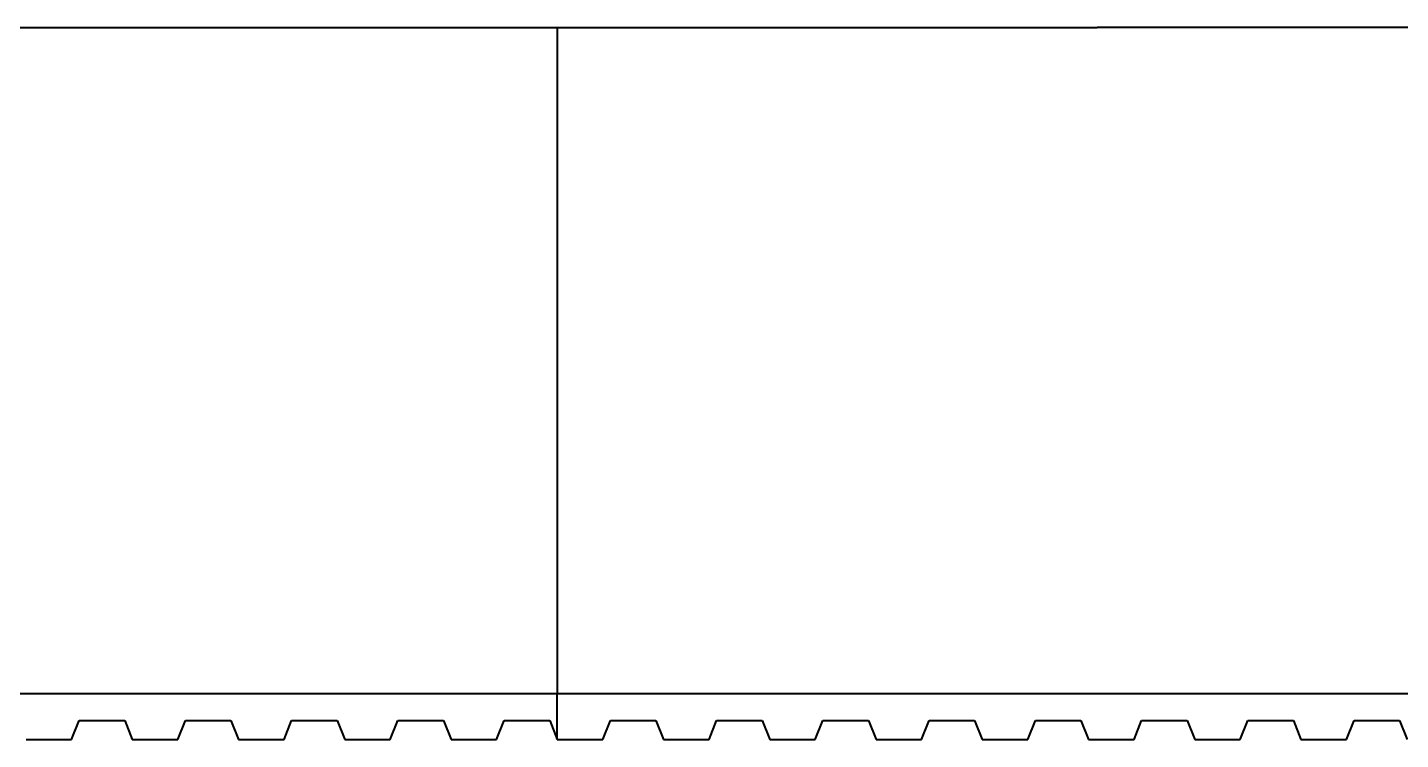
# Model space of a CAD drawing. Header units: metres. Extents: x 78 to 178, y -74 to 157.
# Drawn here: x 125.104 to 128.754, y -50.446 to -48.553 of the extents above; entities that cross this region are included whole.
import ezdxf

# ---------------------------------------------------------------- set-up
doc = ezdxf.new("R2010")
doc.units = ezdxf.units.M
doc.layers.add('Cortes', color=7, linetype='Continuous', lineweight=40)

msp = doc.modelspace()

# ---------------------------------------------------------------- linework, layer by layer
at = {"layer": 'Cortes'}
for p, q in [((125.08114, -48.55302), (125.94514, -48.55302)), ((125.94514, -48.55302), (126.40859, -48.55302)), ((126.40859, -48.55302), (127.08407, -48.55302)), ((126.5125, -48.55302), (126.5125, -50.32441)), ((127.08407, -48.55302), (127.94741, -48.55302)), ((129.51514, -48.55302), (127.94741, -48.55302)), ((126.5125, -50.32441), (123.40595, -50.32441)), ((126.5125, -50.44606), (126.5125, -50.32441)), ((129.61905, -50.32441), (126.5125, -50.32441)), ((125.22146, -50.44606), (125.24164, -50.39537)), ((125.24164, -50.39537), (125.36267, -50.39537)), ((125.36267, -50.39537), (125.38284, -50.44606)), ((125.50388, -50.44606), (125.52405, -50.39537)), ((125.52405, -50.39537), (125.64508, -50.39537)), ((125.64508, -50.39537), (125.66526, -50.44606)), ((125.78629, -50.44606), (125.80646, -50.39537)), ((125.80646, -50.39537), (125.9275, -50.39537)), ((125.9275, -50.39537), (125.94767, -50.44606)), ((126.0687, -50.44606), (126.08888, -50.39537)), ((126.08888, -50.39537), (126.20991, -50.39537)), ((126.20991, -50.39537), (126.23008, -50.44606)), ((126.35112, -50.44606), (126.37129, -50.39537)), ((126.37129, -50.39537), (126.49232, -50.39537)), ((126.49232, -50.39537), (126.5125, -50.44606)), ((126.63353, -50.44606), (126.6537, -50.39537)), ((126.6537, -50.39537), (126.77474, -50.39537)), ((126.77474, -50.39537), (126.79491, -50.44606)), ((126.91595, -50.44606), (126.93612, -50.39537)), ((126.93612, -50.39537), (127.05715, -50.39537)), ((127.05715, -50.39537), (127.07732, -50.44606)), ((127.19836, -50.44606), (127.21853, -50.39537)), ((127.21853, -50.39537), (127.33957, -50.39537)), ((127.33957, -50.39537), (127.35974, -50.44606)), ((127.48077, -50.44606), (127.50095, -50.39537)), ((127.50095, -50.39537), (127.62198, -50.39537)), ((127.62198, -50.39537), (127.64215, -50.44606)), ((127.76319, -50.44606), (127.78336, -50.39537)), ((127.78336, -50.39537), (127.90439, -50.39537)), ((127.90439, -50.39537), (127.92457, -50.44606)), ((128.0456, -50.44606), (128.06577, -50.39537)), ((128.06577, -50.39537), (128.18681, -50.39537)), ((128.18681, -50.39537), (128.20698, -50.44606)), ((128.32801, -50.44606), (128.34819, -50.39537)), ((128.34819, -50.39537), (128.46922, -50.39537)), ((128.46922, -50.39537), (128.48939, -50.44606)), ((128.61043, -50.44606), (128.6306, -50.39537)), ((128.6306, -50.39537), (128.75164, -50.39537)), ((128.75164, -50.39537), (128.77181, -50.44606)), ((125.10043, -50.44606), (125.22146, -50.44606)), ((125.38284, -50.44606), (125.50388, -50.44606)), ((125.66526, -50.44606), (125.78629, -50.44606)), ((125.94767, -50.44606), (126.0687, -50.44606)), ((126.23008, -50.44606), (126.35112, -50.44606)), ((126.5125, -50.44606), (126.63353, -50.44606)), ((126.79491, -50.44606), (126.91595, -50.44606)), ((127.07732, -50.44606), (127.19836, -50.44606)), ((127.35974, -50.44606), (127.48077, -50.44606)), ((127.64215, -50.44606), (127.76319, -50.44606)), ((127.92457, -50.44606), (128.0456, -50.44606)), ((128.20698, -50.44606), (128.32801, -50.44606)), ((128.48939, -50.44606), (128.61043, -50.44606))]:
    msp.add_line(p, q, dxfattribs=at)

doc.saveas('drawing.dxf')
